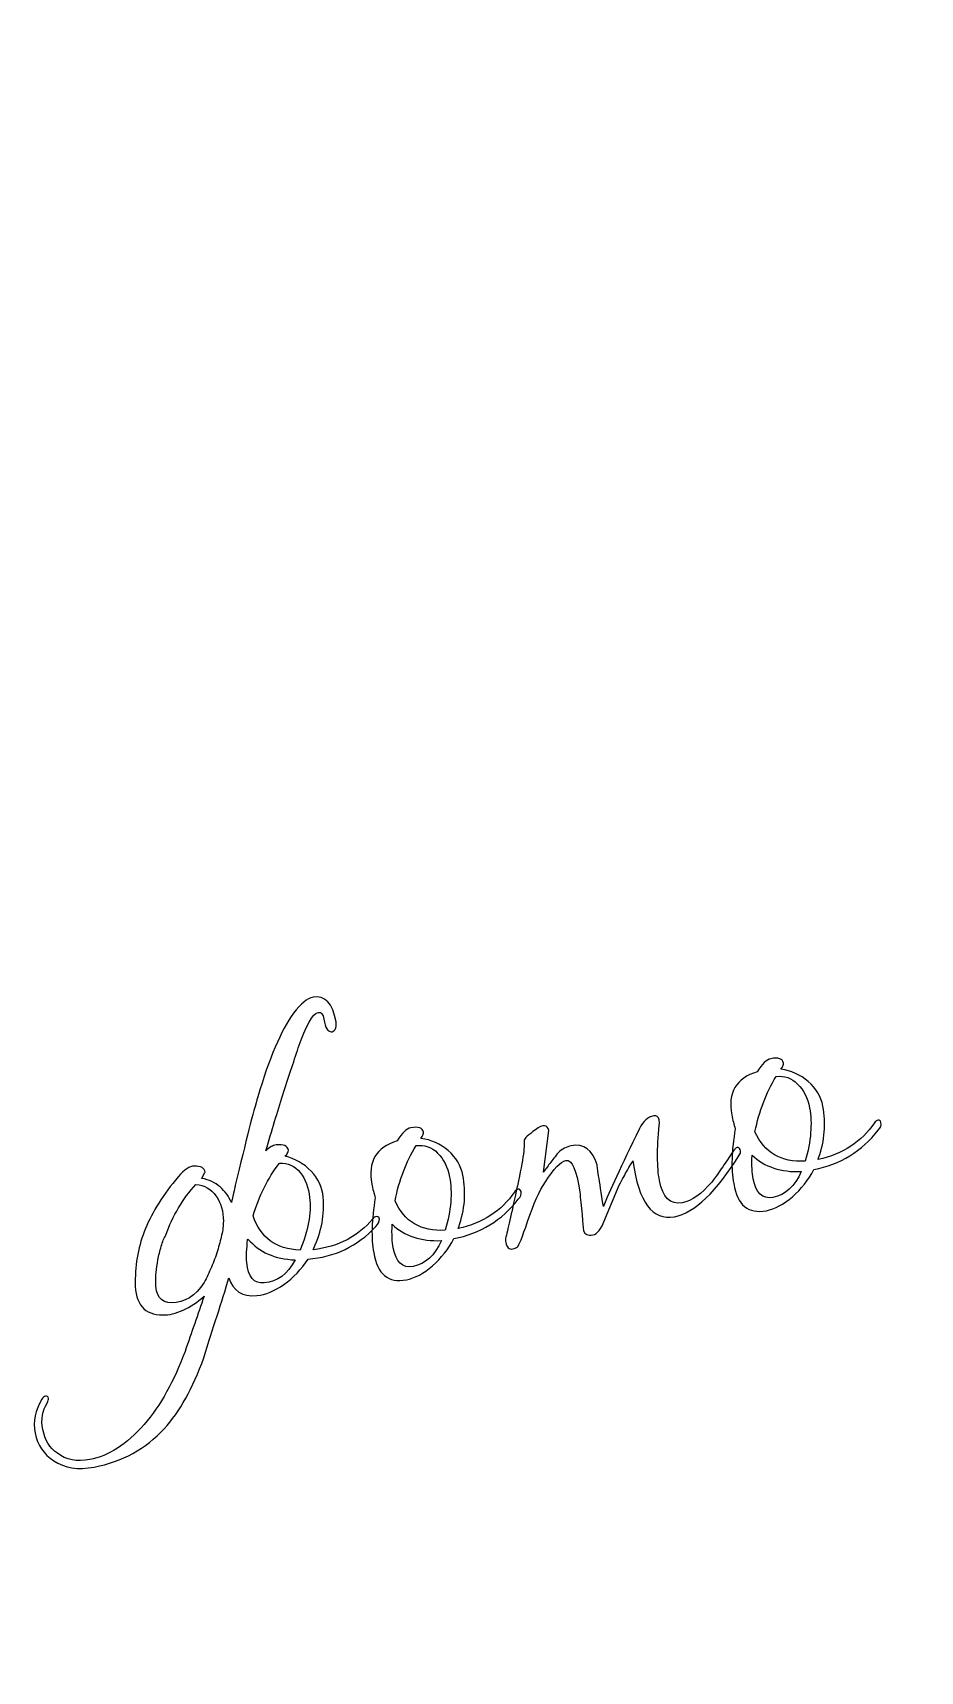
# Model space of a CAD drawing. Header units: centimetres. Extents: x -32 to 84, y -99 to 5.
# Drawn here: x 71.922 to 73.086, y -74.421 to -72.271 of the extents above; entities that cross this region are included whole.
import ezdxf

# ---------------------------------------------------------------- set-up
doc = ezdxf.new("R2010")
doc.units = ezdxf.units.CM
doc.header["$MEASUREMENT"] = 0
doc.layers.add('layer 1', color=7, linetype='Continuous')

msp = doc.modelspace()

# ---------------------------------------------------------------- linework, layer by layer
at = {"layer": 'layer 1', "color": 250, "lineweight": 18}
for points in [[(65.18823, -65.81398), (65.18823, -65.81398), (84.18823, -65.81398), (84.18823, -65.81398), (84.18823, -65.81398), (84.18823, -65.81398), (84.18823, -84.81398), (84.18823, -84.81398), (84.18823, -84.81398), (84.18823, -84.81398), (65.18823, -84.81398), (65.18823, -84.81398), (65.18823, -84.81398), (65.18823, -84.81398), (65.18823, -65.81398), (65.18823, -65.81398)], [(66.59157, -71.56397), (66.59157, -71.56397), (73.46612, -70.24467), (73.46612, -70.24467), (73.46612, -70.24467), (73.46612, -70.24467), (74.97389, -78.1013), (74.97389, -78.1013), (74.97389, -78.1013), (74.97389, -78.1013), (68.09934, -79.4206), (68.09934, -79.4206), (68.09934, -79.4206), (68.09934, -79.4206), (66.59157, -71.56397), (66.59157, -71.56397)], [(67.18465, -72.00142), (67.18465, -72.00142), (73.07712, -70.8706), (73.07712, -70.8706), (73.07712, -70.8706), (73.07712, -70.8706), (74.20794, -76.76307), (74.20794, -76.76307), (74.20794, -76.76307), (74.20794, -76.76307), (68.31547, -77.8939), (68.31547, -77.8939), (68.31547, -77.8939), (68.31547, -77.8939), (67.18465, -72.00142), (67.18465, -72.00142)]]:
    msp.add_open_spline(points, degree=3, knots=[0, 0, 0, 0, 0.2, 0.2, 0.2, 0.2, 0.4, 0.4, 0.4, 0.4, 0.6, 0.6, 0.6, 0.6, 1, 1, 1, 1], dxfattribs=at)
at = {"layer": 'layer 1', "color": 250}
for points, knots in [([(72.25491, -73.74289), (72.25491, -73.74289), (72.25258, -73.74497), (72.25258, -73.74497), (72.25258, -73.74497), (72.26594, -73.74824), (72.27738, -73.75477), (72.28692, -73.76459), (72.28692, -73.76459), (72.29644, -73.77442), (72.30172, -73.78577), (72.30273, -73.79868), (72.30273, -73.79868), (72.30488, -73.8212), (72.30077, -73.84346), (72.29044, -73.86546), (72.29044, -73.86546), (72.29044, -73.86546), (72.2898, -73.86777), (72.2898, -73.86777), (72.2898, -73.86777), (72.32284, -73.86361), (72.34881, -73.85007), (72.36771, -73.82715), (72.36771, -73.82715), (72.36919, -73.82542), (72.37099, -73.82434), (72.3731, -73.82394), (72.3731, -73.82394), (72.37533, -73.82424), (72.37649, -73.82547), (72.37654, -73.82765), (72.37654, -73.82765), (72.37673, -73.83052), (72.37516, -73.83374), (72.37183, -73.83728), (72.37183, -73.83728), (72.34766, -73.86303), (72.31801, -73.87728), (72.28286, -73.88001), (72.28286, -73.88001), (72.27413, -73.89334), (72.2636, -73.90437), (72.25127, -73.9131), (72.25127, -73.9131), (72.23893, -73.92184), (72.22704, -73.92676), (72.21561, -73.92786), (72.21561, -73.92786), (72.19667, -73.92968), (72.18443, -73.92184), (72.17889, -73.90433), (72.17889, -73.90433), (72.17434, -73.92049), (72.16925, -73.93712), (72.16362, -73.95422), (72.16362, -73.95422), (72.15798, -73.97132), (72.15214, -73.98973), (72.1461, -74.00945), (72.1461, -74.00945), (72.13192, -74.04929), (72.11456, -74.08028), (72.09406, -74.10242), (72.09406, -74.10242), (72.07002, -74.12886), (72.0394, -74.14566), (72.00219, -74.1528), (72.00219, -74.1528), (71.98113, -74.15684), (71.96348, -74.15404), (71.94926, -74.1444), (71.94926, -74.1444), (71.936, -74.13602), (71.92786, -74.12393), (71.92483, -74.10814), (71.92483, -74.10814), (71.92193, -74.09305), (71.92492, -74.07828), (71.9338, -74.06383), (71.9338, -74.06383), (71.93481, -74.06146), (71.93635, -74.06007), (71.93846, -74.05966), (71.93846, -74.05966), (71.94056, -74.05926), (71.94185, -74.06028), (71.94233, -74.06275), (71.94233, -74.06275), (71.94253, -74.0638), (71.94202, -74.0659), (71.9408, -74.06904), (71.9408, -74.06904), (71.93428, -74.07866), (71.9323, -74.09015), (71.93486, -74.10349), (71.93486, -74.10349), (71.93748, -74.11718), (71.94385, -74.12759), (71.95397, -74.13476), (71.95397, -74.13476), (71.96545, -74.14347), (71.97963, -74.14621), (71.99649, -74.14297), (71.99649, -74.14297), (72.02105, -74.13826), (72.04487, -74.12295), (72.06793, -74.09705), (72.06793, -74.09705), (72.08929, -74.07185), (72.10717, -74.03984), (72.12156, -74.00105), (72.12156, -74.00105), (72.12573, -73.98861), (72.12994, -73.97642), (72.1342, -73.96451), (72.1342, -73.96451), (72.13846, -73.95258), (72.14254, -73.94061), (72.14641, -73.92858), (72.14641, -73.92858), (72.13773, -73.93644), (72.12862, -73.94255), (72.11909, -73.94693), (72.11909, -73.94693), (72.10956, -73.95131), (72.10059, -73.95339), (72.09218, -73.95318), (72.09218, -73.95318), (72.0682, -73.95342), (72.05619, -73.93917), (72.05613, -73.91042), (72.05613, -73.91042), (72.05605, -73.88533), (72.06054, -73.86181), (72.06961, -73.83987), (72.06961, -73.83987), (72.07868, -73.81793), (72.09299, -73.79525), (72.11252, -73.77185), (72.11252, -73.77185), (72.12058, -73.76267), (72.12753, -73.75806), (72.13334, -73.75803), (72.13334, -73.75803), (72.14239, -73.75775), (72.14727, -73.76045), (72.148, -73.76614), (72.148, -73.76614), (72.14765, -73.76621), (72.14733, -73.76645), (72.14705, -73.76686), (72.14705, -73.76686), (72.14705, -73.76686), (72.14351, -73.7741), (72.14351, -73.7741), (72.14351, -73.7741), (72.15297, -73.77592), (72.16097, -73.77967), (72.16751, -73.78532), (72.16751, -73.78532), (72.17406, -73.79098), (72.17902, -73.79786), (72.18239, -73.80594), (72.18239, -73.80594), (72.18254, -73.80482), (72.18283, -73.80349), (72.18326, -73.80195), (72.18326, -73.80195), (72.18631, -73.78936), (72.18765, -73.7831), (72.18729, -73.78317), (72.18729, -73.78317), (72.20149, -73.72439), (72.21136, -73.68574), (72.2169, -73.6672), (72.2169, -73.6672), (72.23167, -73.61706), (72.24738, -73.58037), (72.26403, -73.55716), (72.26403, -73.55716), (72.27331, -73.54483), (72.28181, -73.53792), (72.28954, -73.53643), (72.28954, -73.53643), (72.30497, -73.53347), (72.31506, -73.54428), (72.31978, -73.56884), (72.31978, -73.56884), (72.32023, -73.57312), (72.31977, -73.5764), (72.31838, -73.57867), (72.31838, -73.57867), (72.317, -73.58094), (72.31529, -73.582), (72.31326, -73.58183), (72.31326, -73.58183), (72.31123, -73.58168), (72.30933, -73.58031), (72.30756, -73.57774), (72.30756, -73.57774), (72.30579, -73.57518), (72.30455, -73.57104), (72.30382, -73.56536), (72.30382, -73.56536), (72.30254, -73.55869), (72.30014, -73.55569), (72.29663, -73.55636), (72.29663, -73.55636), (72.28891, -73.55784), (72.28007, -73.57337), (72.27009, -73.60295), (72.27009, -73.60295), (72.26385, -73.62162), (72.25713, -73.64211), (72.24995, -73.66441), (72.24995, -73.66441), (72.24276, -73.68671), (72.23536, -73.71116), (72.22771, -73.73774), (72.22771, -73.73774), (72.2323, -73.73321), (72.23674, -73.73072), (72.24102, -73.73027), (72.24102, -73.73027), (72.25099, -73.72909), (72.25633, -73.73133), (72.25705, -73.73702), (72.25705, -73.73702), (72.25675, -73.73926), (72.25605, -73.74121), (72.25491, -73.74289)], [0, 0, 0, 0, 0.0169492, 0.0169492, 0.0169492, 0.0169492, 0.0338983, 0.0338983, 0.0338983, 0.0338983, 0.0508475, 0.0508475, 0.0508475, 0.0508475, 0.0677966, 0.0677966, 0.0677966, 0.0677966, 0.0847458, 0.0847458, 0.0847458, 0.0847458, 0.1016949, 0.1016949, 0.1016949, 0.1016949, 0.1186441, 0.1186441, 0.1186441, 0.1186441, 0.1355932, 0.1355932, 0.1355932, 0.1355932, 0.1525424, 0.1525424, 0.1525424, 0.1525424, 0.1694915, 0.1694915, 0.1694915, 0.1694915, 0.1864407, 0.1864407, 0.1864407, 0.1864407, 0.2033898, 0.2033898, 0.2033898, 0.2033898, 0.220339, 0.220339, 0.220339, 0.220339, 0.2372881, 0.2372881, 0.2372881, 0.2372881, 0.2542373, 0.2542373, 0.2542373, 0.2542373, 0.2711864, 0.2711864, 0.2711864, 0.2711864, 0.2881356, 0.2881356, 0.2881356, 0.2881356, 0.3050847, 0.3050847, 0.3050847, 0.3050847, 0.3220339, 0.3220339, 0.3220339, 0.3220339, 0.3389831, 0.3389831, 0.3389831, 0.3389831, 0.3559322, 0.3559322, 0.3559322, 0.3559322, 0.3728814, 0.3728814, 0.3728814, 0.3728814, 0.3898305, 0.3898305, 0.3898305, 0.3898305, 0.4067797, 0.4067797, 0.4067797, 0.4067797, 0.4237288, 0.4237288, 0.4237288, 0.4237288, 0.440678, 0.440678, 0.440678, 0.440678, 0.4576271, 0.4576271, 0.4576271, 0.4576271, 0.4745763, 0.4745763, 0.4745763, 0.4745763, 0.4915254, 0.4915254, 0.4915254, 0.4915254, 0.5084746, 0.5084746, 0.5084746, 0.5084746, 0.5254237, 0.5254237, 0.5254237, 0.5254237, 0.5423729, 0.5423729, 0.5423729, 0.5423729, 0.559322, 0.559322, 0.559322, 0.559322, 0.5762712, 0.5762712, 0.5762712, 0.5762712, 0.5932203, 0.5932203, 0.5932203, 0.5932203, 0.6101695, 0.6101695, 0.6101695, 0.6101695, 0.6271186, 0.6271186, 0.6271186, 0.6271186, 0.6440678, 0.6440678, 0.6440678, 0.6440678, 0.6610169, 0.6610169, 0.6610169, 0.6610169, 0.6779661, 0.6779661, 0.6779661, 0.6779661, 0.6949153, 0.6949153, 0.6949153, 0.6949153, 0.7118644, 0.7118644, 0.7118644, 0.7118644, 0.7288136, 0.7288136, 0.7288136, 0.7288136, 0.7457627, 0.7457627, 0.7457627, 0.7457627, 0.7627119, 0.7627119, 0.7627119, 0.7627119, 0.779661, 0.779661, 0.779661, 0.779661, 0.7966102, 0.7966102, 0.7966102, 0.7966102, 0.8135593, 0.8135593, 0.8135593, 0.8135593, 0.8305085, 0.8305085, 0.8305085, 0.8305085, 0.8474576, 0.8474576, 0.8474576, 0.8474576, 0.8644068, 0.8644068, 0.8644068, 0.8644068, 0.8813559, 0.8813559, 0.8813559, 0.8813559, 0.8983051, 0.8983051, 0.8983051, 0.8983051, 0.9152542, 0.9152542, 0.9152542, 0.9152542, 0.9322034, 0.9322034, 0.9322034, 0.9322034, 0.9491525, 0.9491525, 0.9491525, 0.9491525, 0.9661017, 0.9661017, 0.9661017, 0.9661017, 1, 1, 1, 1]), ([(72.905, -73.6285), (72.905, -73.6285), (72.9033, -73.63102), (72.9033, -73.63102), (72.9033, -73.63102), (72.91674, -73.6328), (72.92869, -73.63816), (72.93913, -73.64706), (72.93913, -73.64706), (72.94957, -73.65598), (72.95602, -73.66676), (72.95844, -73.67939), (72.95844, -73.67939), (72.96275, -73.70186), (72.96089, -73.72442), (72.95286, -73.74707), (72.95286, -73.74707), (72.95286, -73.74707), (72.95222, -73.74938), (72.95222, -73.74938), (72.95222, -73.74938), (72.98466, -73.74206), (73.00925, -73.72605), (73.02599, -73.70137), (73.02599, -73.70137), (73.0274, -73.69928), (73.02899, -73.69807), (73.03074, -73.69773), (73.03074, -73.69773), (73.03285, -73.69733), (73.03414, -73.69835), (73.03461, -73.70081), (73.03461, -73.70081), (73.03529, -73.70432), (73.0341, -73.70764), (73.03106, -73.71077), (73.03106, -73.71077), (73.00946, -73.73857), (72.98129, -73.7558), (72.94654, -73.76247), (72.94654, -73.76247), (72.93936, -73.77623), (72.92999, -73.78813), (72.91845, -73.79816), (72.91845, -73.79816), (72.90691, -73.8082), (72.89553, -73.8143), (72.88429, -73.81646), (72.88429, -73.81646), (72.86042, -73.82104), (72.84615, -73.80922), (72.84146, -73.781), (72.84146, -73.781), (72.83776, -73.76169), (72.83843, -73.73773), (72.84349, -73.70909), (72.84349, -73.70909), (72.8426, -73.70636), (72.84176, -73.70342), (72.84098, -73.7003), (72.84098, -73.7003), (72.8402, -73.69717), (72.8395, -73.69403), (72.8389, -73.69087), (72.8389, -73.69087), (72.83331, -73.66174), (72.84443, -73.64285), (72.87225, -73.63424), (72.87225, -73.63424), (72.87829, -73.62399), (72.88429, -73.61828), (72.89026, -73.61713), (72.89026, -73.61713), (72.90008, -73.61525), (72.90554, -73.61712), (72.90662, -73.62274), (72.90662, -73.62274), (72.90695, -73.62449), (72.90642, -73.62642), (72.905, -73.6285)], [0, 0, 0, 0, 0.047619, 0.047619, 0.047619, 0.047619, 0.0952381, 0.0952381, 0.0952381, 0.0952381, 0.1428571, 0.1428571, 0.1428571, 0.1428571, 0.1904762, 0.1904762, 0.1904762, 0.1904762, 0.2380952, 0.2380952, 0.2380952, 0.2380952, 0.2857143, 0.2857143, 0.2857143, 0.2857143, 0.3333333, 0.3333333, 0.3333333, 0.3333333, 0.3809524, 0.3809524, 0.3809524, 0.3809524, 0.4285714, 0.4285714, 0.4285714, 0.4285714, 0.4761905, 0.4761905, 0.4761905, 0.4761905, 0.5238095, 0.5238095, 0.5238095, 0.5238095, 0.5714286, 0.5714286, 0.5714286, 0.5714286, 0.6190476, 0.6190476, 0.6190476, 0.6190476, 0.6666667, 0.6666667, 0.6666667, 0.6666667, 0.7142857, 0.7142857, 0.7142857, 0.7142857, 0.7619048, 0.7619048, 0.7619048, 0.7619048, 0.8095238, 0.8095238, 0.8095238, 0.8095238, 0.8571429, 0.8571429, 0.8571429, 0.8571429, 0.9047619, 0.9047619, 0.9047619, 0.9047619, 1, 1, 1, 1]), ([(72.89691, -73.64043), (72.88392, -73.66185), (72.87472, -73.686), (72.86933, -73.71288), (72.86933, -73.71288), (72.88152, -73.74037), (72.90347, -73.75327), (72.93516, -73.75156), (72.93516, -73.75156), (72.94287, -73.72533), (72.94477, -73.70204), (72.94086, -73.68167), (72.94086, -73.68167), (72.93837, -73.66869), (72.93318, -73.65822), (72.92528, -73.65028), (72.92528, -73.65028), (72.91738, -73.64233), (72.90793, -73.63905), (72.89691, -73.64043)], [0, 0, 0, 0, 0.1666667, 0.1666667, 0.1666667, 0.1666667, 0.3333333, 0.3333333, 0.3333333, 0.3333333, 0.5, 0.5, 0.5, 0.5, 0.6666667, 0.6666667, 0.6666667, 0.6666667, 1, 1, 1, 1]), ([(72.84932, -73.74237), (72.81879, -73.79191), (72.79019, -73.81923), (72.76351, -73.82435), (72.76351, -73.82435), (72.73473, -73.82987), (72.71659, -73.80552), (72.70909, -73.75127), (72.70909, -73.75127), (72.70711, -73.7542), (72.70469, -73.75821), (72.70185, -73.7633), (72.70185, -73.7633), (72.699, -73.7684), (72.69545, -73.775), (72.69117, -73.78309), (72.69117, -73.78309), (72.69117, -73.78309), (72.66868, -73.83654), (72.66868, -73.83654), (72.66868, -73.83654), (72.66349, -73.84554), (72.65807, -73.8495), (72.6524, -73.8484), (72.6524, -73.8484), (72.64651, -73.84808), (72.64372, -73.84497), (72.64405, -73.83909), (72.64405, -73.83909), (72.64405, -73.83909), (72.64351, -73.83337), (72.6424, -73.82193), (72.6424, -73.82193), (72.64202, -73.81618), (72.64154, -73.81081), (72.64096, -73.80584), (72.64096, -73.80584), (72.64035, -73.80086), (72.63983, -73.79623), (72.63937, -73.79194), (72.63937, -73.79194), (72.63526, -73.7629), (72.62916, -73.74914), (72.62109, -73.75069), (72.62109, -73.75069), (72.61441, -73.75197), (72.60547, -73.76133), (72.59426, -73.77877), (72.59426, -73.77877), (72.5866, -73.79006), (72.57883, -73.80738), (72.57093, -73.83074), (72.57093, -73.83074), (72.56398, -73.85136), (72.55954, -73.86241), (72.55763, -73.86386), (72.55763, -73.86386), (72.55574, -73.86532), (72.55373, -73.86625), (72.55163, -73.86666), (72.55163, -73.86666), (72.54671, -73.8676), (72.54361, -73.86474), (72.54233, -73.85806), (72.54233, -73.85806), (72.54192, -73.85596), (72.5418, -73.85434), (72.54195, -73.85323), (72.54195, -73.85323), (72.54339, -73.84749), (72.5453, -73.83939), (72.54766, -73.82893), (72.54766, -73.82893), (72.55002, -73.81846), (72.55284, -73.80564), (72.5561, -73.79045), (72.5561, -73.79045), (72.56431, -73.75357), (72.56772, -73.73145), (72.5663, -73.72408), (72.5663, -73.72408), (72.56694, -73.72177), (72.57189, -73.71718), (72.58113, -73.71031), (72.58113, -73.71031), (72.59135, -73.7029), (72.59723, -73.70322), (72.59878, -73.7113), (72.59878, -73.7113), (72.59878, -73.7113), (72.59184, -73.76613), (72.59184, -73.76613), (72.59184, -73.76613), (72.5941, -73.76278), (72.5969, -73.75888), (72.60023, -73.75442), (72.60023, -73.75442), (72.60357, -73.74995), (72.60729, -73.74515), (72.61138, -73.74), (72.61138, -73.74), (72.61633, -73.7354), (72.62196, -73.73251), (72.62828, -73.73129), (72.62828, -73.73129), (72.64478, -73.72813), (72.65604, -73.73652), (72.66205, -73.75647), (72.66205, -73.75647), (72.66211, -73.75682), (72.66283, -73.7615), (72.6642, -73.77053), (72.6642, -73.77053), (72.66557, -73.77955), (72.66762, -73.79307), (72.67035, -73.81111), (72.67035, -73.81111), (72.67799, -73.79218), (72.69382, -73.75802), (72.71783, -73.70865), (72.71783, -73.70865), (72.72254, -73.69901), (72.72875, -73.69345), (72.73647, -73.69197), (72.73647, -73.69197), (72.74033, -73.69123), (72.74267, -73.69296), (72.74347, -73.69717), (72.74347, -73.69717), (72.74368, -73.69823), (72.74379, -73.6993), (72.74383, -73.70039), (72.74383, -73.70039), (72.74384, -73.70147), (72.74382, -73.70275), (72.74373, -73.70422), (72.74373, -73.70422), (72.74062, -73.73539), (72.74072, -73.75958), (72.74402, -73.77678), (72.74402, -73.77678), (72.74833, -73.79924), (72.7582, -73.809), (72.77365, -73.80603), (72.77365, -73.80603), (72.78628, -73.80361), (72.79929, -73.79455), (72.81266, -73.77889), (72.81266, -73.77889), (72.815, -73.77589), (72.81852, -73.77103), (72.82323, -73.7643), (72.82323, -73.7643), (72.82794, -73.75757), (72.83367, -73.74901), (72.84041, -73.73862), (72.84041, -73.73862), (72.8424, -73.73569), (72.84427, -73.73406), (72.84603, -73.73372), (72.84603, -73.73372), (72.84743, -73.73345), (72.84869, -73.7343), (72.84979, -73.73628), (72.84979, -73.73628), (72.8509, -73.73825), (72.85075, -73.74028), (72.84932, -73.74237)], [0, 0, 0, 0, 0.0232558, 0.0232558, 0.0232558, 0.0232558, 0.0465116, 0.0465116, 0.0465116, 0.0465116, 0.0697674, 0.0697674, 0.0697674, 0.0697674, 0.0930233, 0.0930233, 0.0930233, 0.0930233, 0.1162791, 0.1162791, 0.1162791, 0.1162791, 0.1395349, 0.1395349, 0.1395349, 0.1395349, 0.1627907, 0.1627907, 0.1627907, 0.1627907, 0.1860465, 0.1860465, 0.1860465, 0.1860465, 0.2093023, 0.2093023, 0.2093023, 0.2093023, 0.2325581, 0.2325581, 0.2325581, 0.2325581, 0.255814, 0.255814, 0.255814, 0.255814, 0.2790698, 0.2790698, 0.2790698, 0.2790698, 0.3023256, 0.3023256, 0.3023256, 0.3023256, 0.3255814, 0.3255814, 0.3255814, 0.3255814, 0.3488372, 0.3488372, 0.3488372, 0.3488372, 0.372093, 0.372093, 0.372093, 0.372093, 0.3953488, 0.3953488, 0.3953488, 0.3953488, 0.4186047, 0.4186047, 0.4186047, 0.4186047, 0.4418605, 0.4418605, 0.4418605, 0.4418605, 0.4651163, 0.4651163, 0.4651163, 0.4651163, 0.4883721, 0.4883721, 0.4883721, 0.4883721, 0.5116279, 0.5116279, 0.5116279, 0.5116279, 0.5348837, 0.5348837, 0.5348837, 0.5348837, 0.5581395, 0.5581395, 0.5581395, 0.5581395, 0.5813953, 0.5813953, 0.5813953, 0.5813953, 0.6046512, 0.6046512, 0.6046512, 0.6046512, 0.627907, 0.627907, 0.627907, 0.627907, 0.6511628, 0.6511628, 0.6511628, 0.6511628, 0.6744186, 0.6744186, 0.6744186, 0.6744186, 0.6976744, 0.6976744, 0.6976744, 0.6976744, 0.7209302, 0.7209302, 0.7209302, 0.7209302, 0.744186, 0.744186, 0.744186, 0.744186, 0.7674419, 0.7674419, 0.7674419, 0.7674419, 0.7906977, 0.7906977, 0.7906977, 0.7906977, 0.8139535, 0.8139535, 0.8139535, 0.8139535, 0.8372093, 0.8372093, 0.8372093, 0.8372093, 0.8604651, 0.8604651, 0.8604651, 0.8604651, 0.8837209, 0.8837209, 0.8837209, 0.8837209, 0.9069767, 0.9069767, 0.9069767, 0.9069767, 0.9302326, 0.9302326, 0.9302326, 0.9302326, 0.9534884, 0.9534884, 0.9534884, 0.9534884, 1, 1, 1, 1]), ([(72.4327, -73.71914), (72.4327, -73.71914), (72.43099, -73.72166), (72.43099, -73.72166), (72.43099, -73.72166), (72.44443, -73.72344), (72.45638, -73.7288), (72.46682, -73.73771), (72.46682, -73.73771), (72.47727, -73.74662), (72.48371, -73.7574), (72.48614, -73.77003), (72.48614, -73.77003), (72.49045, -73.7925), (72.48859, -73.81506), (72.48055, -73.83771), (72.48055, -73.83771), (72.48055, -73.83771), (72.47991, -73.84002), (72.47991, -73.84002), (72.47991, -73.84002), (72.51236, -73.8327), (72.53694, -73.81669), (72.55368, -73.79201), (72.55368, -73.79201), (72.55509, -73.78992), (72.55669, -73.78871), (72.55843, -73.78837), (72.55843, -73.78837), (72.56055, -73.78797), (72.56184, -73.78899), (72.56231, -73.79145), (72.56231, -73.79145), (72.56298, -73.79496), (72.5618, -73.79828), (72.55876, -73.80141), (72.55876, -73.80141), (72.53716, -73.82921), (72.50898, -73.84644), (72.47424, -73.85311), (72.47424, -73.85311), (72.46705, -73.86687), (72.45768, -73.87877), (72.44614, -73.8888), (72.44614, -73.8888), (72.43461, -73.89884), (72.42322, -73.90494), (72.41198, -73.9071), (72.41198, -73.9071), (72.38811, -73.91168), (72.37384, -73.89986), (72.36915, -73.87164), (72.36915, -73.87164), (72.36545, -73.85233), (72.36612, -73.82837), (72.37118, -73.79973), (72.37118, -73.79973), (72.37029, -73.797), (72.36945, -73.79406), (72.36868, -73.79094), (72.36868, -73.79094), (72.36789, -73.78781), (72.3672, -73.78467), (72.36659, -73.78151), (72.36659, -73.78151), (72.361, -73.75238), (72.37212, -73.73349), (72.39994, -73.72488), (72.39994, -73.72488), (72.40599, -73.71463), (72.41199, -73.70892), (72.41796, -73.70778), (72.41796, -73.70778), (72.42778, -73.70589), (72.43323, -73.70776), (72.43431, -73.71338), (72.43431, -73.71338), (72.43465, -73.71513), (72.43411, -73.71706), (72.4327, -73.71914)], [0, 0, 0, 0, 0.047619, 0.047619, 0.047619, 0.047619, 0.0952381, 0.0952381, 0.0952381, 0.0952381, 0.1428571, 0.1428571, 0.1428571, 0.1428571, 0.1904762, 0.1904762, 0.1904762, 0.1904762, 0.2380952, 0.2380952, 0.2380952, 0.2380952, 0.2857143, 0.2857143, 0.2857143, 0.2857143, 0.3333333, 0.3333333, 0.3333333, 0.3333333, 0.3809524, 0.3809524, 0.3809524, 0.3809524, 0.4285714, 0.4285714, 0.4285714, 0.4285714, 0.4761905, 0.4761905, 0.4761905, 0.4761905, 0.5238095, 0.5238095, 0.5238095, 0.5238095, 0.5714286, 0.5714286, 0.5714286, 0.5714286, 0.6190476, 0.6190476, 0.6190476, 0.6190476, 0.6666667, 0.6666667, 0.6666667, 0.6666667, 0.7142857, 0.7142857, 0.7142857, 0.7142857, 0.7619048, 0.7619048, 0.7619048, 0.7619048, 0.8095238, 0.8095238, 0.8095238, 0.8095238, 0.8571429, 0.8571429, 0.8571429, 0.8571429, 0.9047619, 0.9047619, 0.9047619, 0.9047619, 1, 1, 1, 1]), ([(72.42461, -73.73107), (72.41162, -73.75249), (72.40241, -73.77664), (72.39702, -73.80352), (72.39702, -73.80352), (72.40921, -73.83101), (72.43116, -73.84391), (72.46286, -73.8422), (72.46286, -73.8422), (72.47057, -73.81597), (72.47247, -73.79268), (72.46856, -73.77231), (72.46856, -73.77231), (72.46607, -73.75933), (72.46087, -73.74886), (72.45297, -73.74092), (72.45297, -73.74092), (72.44508, -73.73297), (72.43563, -73.72969), (72.42461, -73.73107)], [0, 0, 0, 0, 0.1666667, 0.1666667, 0.1666667, 0.1666667, 0.3333333, 0.3333333, 0.3333333, 0.3333333, 0.5, 0.5, 0.5, 0.5, 0.6666667, 0.6666667, 0.6666667, 0.6666667, 1, 1, 1, 1]), ([(72.24557, -73.75397), (72.23013, -73.77403), (72.21856, -73.79718), (72.21086, -73.82341), (72.21086, -73.82341), (72.22031, -73.8518), (72.24084, -73.86679), (72.27243, -73.86837), (72.27243, -73.86837), (72.28322, -73.843), (72.28736, -73.82001), (72.28485, -73.79938), (72.28485, -73.79938), (72.28377, -73.78612), (72.27966, -73.77517), (72.27254, -73.76653), (72.27254, -73.76653), (72.26542, -73.75788), (72.25643, -73.7537), (72.24557, -73.75397)], [0, 0, 0, 0, 0.1666667, 0.1666667, 0.1666667, 0.1666667, 0.3333333, 0.3333333, 0.3333333, 0.3333333, 0.5, 0.5, 0.5, 0.5, 0.6666667, 0.6666667, 0.6666667, 0.6666667, 1, 1, 1, 1]), ([(72.86541, -73.74365), (72.86541, -73.74365), (72.86551, -73.74418), (72.86551, -73.74418), (72.86551, -73.74418), (72.86505, -73.75701), (72.86554, -73.76711), (72.86696, -73.77447), (72.86696, -73.77447), (72.8706, -73.79343), (72.87926, -73.80159), (72.89295, -73.79897), (72.89295, -73.79897), (72.90909, -73.79587), (72.92148, -73.78457), (72.93012, -73.76508), (72.93012, -73.76508), (72.9034, -73.76621), (72.88183, -73.75906), (72.86541, -73.74365)], [0, 0, 0, 0, 0.1666667, 0.1666667, 0.1666667, 0.1666667, 0.3333333, 0.3333333, 0.3333333, 0.3333333, 0.5, 0.5, 0.5, 0.5, 0.6666667, 0.6666667, 0.6666667, 0.6666667, 1, 1, 1, 1]), ([(72.14677, -73.9105), (72.14997, -73.90443), (72.15307, -73.89782), (72.15607, -73.8907), (72.15607, -73.8907), (72.15907, -73.88357), (72.1617, -73.87642), (72.16397, -73.86926), (72.16397, -73.86926), (72.16623, -73.86209), (72.16808, -73.85518), (72.16954, -73.84853), (72.16954, -73.84853), (72.17099, -73.84189), (72.17174, -73.83583), (72.17179, -73.83036), (72.17179, -73.83036), (72.17182, -73.81726), (72.1686, -73.80614), (72.16211, -73.797), (72.16211, -73.797), (72.15562, -73.78788), (72.14685, -73.78292), (72.13578, -73.78213), (72.13578, -73.78213), (72.1186, -73.80072), (72.10539, -73.82291), (72.09615, -73.8487), (72.09615, -73.8487), (72.09394, -73.8524), (72.09196, -73.85723), (72.09019, -73.86322), (72.09019, -73.86322), (72.08843, -73.8692), (72.08701, -73.87511), (72.08596, -73.88096), (72.08596, -73.88096), (72.08489, -73.8868), (72.08414, -73.89232), (72.08367, -73.8975), (72.08367, -73.8975), (72.08321, -73.90269), (72.08301, -73.90636), (72.08306, -73.90853), (72.08306, -73.90853), (72.08284, -73.92823), (72.08977, -73.93782), (72.10387, -73.9373), (72.10387, -73.9373), (72.12063, -73.93736), (72.13492, -73.92842), (72.14677, -73.9105)], [0, 0, 0, 0, 0.0714286, 0.0714286, 0.0714286, 0.0714286, 0.1428571, 0.1428571, 0.1428571, 0.1428571, 0.2142857, 0.2142857, 0.2142857, 0.2142857, 0.2857143, 0.2857143, 0.2857143, 0.2857143, 0.3571429, 0.3571429, 0.3571429, 0.3571429, 0.4285714, 0.4285714, 0.4285714, 0.4285714, 0.5, 0.5, 0.5, 0.5, 0.5714286, 0.5714286, 0.5714286, 0.5714286, 0.6428571, 0.6428571, 0.6428571, 0.6428571, 0.7142857, 0.7142857, 0.7142857, 0.7142857, 0.7857143, 0.7857143, 0.7857143, 0.7857143, 0.8571429, 0.8571429, 0.8571429, 0.8571429, 1, 1, 1, 1]), ([(72.3931, -73.83429), (72.3931, -73.83429), (72.3932, -73.83482), (72.3932, -73.83482), (72.3932, -73.83482), (72.39275, -73.84765), (72.39324, -73.85775), (72.39465, -73.86511), (72.39465, -73.86511), (72.39829, -73.88407), (72.40695, -73.89223), (72.42064, -73.88961), (72.42064, -73.88961), (72.43678, -73.88651), (72.44917, -73.87521), (72.45781, -73.85572), (72.45781, -73.85572), (72.43109, -73.85685), (72.40952, -73.8497), (72.3931, -73.83429)], [0, 0, 0, 0, 0.1666667, 0.1666667, 0.1666667, 0.1666667, 0.3333333, 0.3333333, 0.3333333, 0.3333333, 0.5, 0.5, 0.5, 0.5, 0.6666667, 0.6666667, 0.6666667, 0.6666667, 1, 1, 1, 1]), ([(72.2041, -73.85364), (72.2041, -73.85364), (72.20367, -73.85427), (72.20367, -73.85427), (72.20367, -73.85427), (72.203, -73.86022), (72.20252, -73.86577), (72.20222, -73.87093), (72.20222, -73.87093), (72.20194, -73.87608), (72.20199, -73.88061), (72.20238, -73.88455), (72.20238, -73.88455), (72.20421, -73.90349), (72.21191, -73.91237), (72.22552, -73.91122), (72.22552, -73.91122), (72.24235, -73.90981), (72.25589, -73.89975), (72.26613, -73.88104), (72.26613, -73.88104), (72.23936, -73.87999), (72.21868, -73.87086), (72.2041, -73.85364)], [0, 0, 0, 0, 0.1428571, 0.1428571, 0.1428571, 0.1428571, 0.2857143, 0.2857143, 0.2857143, 0.2857143, 0.4285714, 0.4285714, 0.4285714, 0.4285714, 0.5714286, 0.5714286, 0.5714286, 0.5714286, 0.7142857, 0.7142857, 0.7142857, 0.7142857, 1, 1, 1, 1])]:
    msp.add_open_spline(points, degree=3, knots=knots, dxfattribs=at)

doc.saveas('drawing.dxf')
